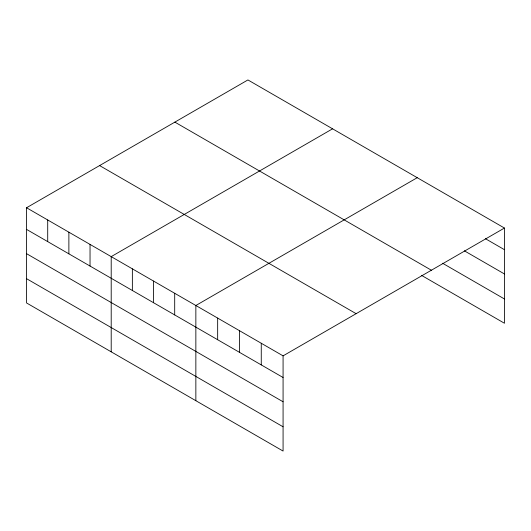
<?xml version="1.0" encoding="UTF-8"?>
<svg xmlns="http://www.w3.org/2000/svg" width="531" height="531" viewBox="0 0 531 531"><rect width="100%" height="100%" fill="white"/><g stroke="black" fill="none" stroke-linecap="round" stroke-linejoin="round"><path stroke-width="0.8" d="M26.55 207.754L283.076 355.856L283.076 451.058L26.55 302.955L26.55 207.754L247.924 79.942L504.45 228.045L504.45 323.246L421.455 275.33M332.579 128.814L111.205 256.626L111.205 351.827M417.233 177.693L195.853 305.504L195.853 400.699M283.076 355.856L504.45 228.045M485.46 238.724L504.45 249.689M464.359 250.818L504.45 273.963M442.555 263.237L504.45 298.973M174.872 122.123L431.398 270.226M99.602 165.579L356.128 313.682M26.55 229.399L283.076 377.501M26.55 253.672L283.076 401.775M26.55 278.682L283.076 426.785M261.265 343.265L261.265 364.91M239.461 330.68L239.461 352.325M217.657 318.089L217.657 339.734M174.692 293.285L174.692 314.929M153.532 281.065L153.532 302.71M132.365 268.845L132.365 290.49M90.038 244.413L90.038 266.051M68.877 232.193L68.877 253.838M47.71 219.973L47.71 241.618"/></g></svg>
